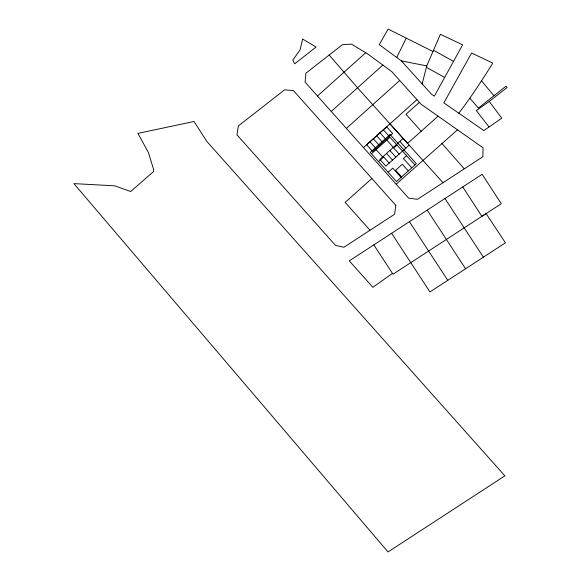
<?xml version="1.0" encoding="UTF-8"?>
<svg xmlns="http://www.w3.org/2000/svg" width="581" height="581" viewBox="0 0 581 581"><rect width="100%" height="100%" fill="white"/><g stroke="black" fill="none" stroke-linecap="round" stroke-linejoin="round"><path stroke-width="0.87" d="M422.147 83.896L426.766 65.893L440.383 34.286L462.636 44.824L434.327 96.17L431.407 94.129L401.348 60.882L379.262 44.65L388.123 29.05L433.048 51.535M396.729 57.483L406.228 38.179M458.721 113.266C470.842 97.601 481.634 80.948 492.136 64.171L492.673 63.031L471.598 53.045L443.848 102.844L483.857 130.58L501.788 118.168L489.209 101.457L476.304 110.586L488.919 126.818M399.721 80.461L346.385 128.408M382.835 65.065L331.257 111.45M403.17 138.46L379.887 159.448L385.878 166.101L409.162 145.119M378.565 161.634L383.162 157.495L376.11 149.673M396.983 145.032L393.802 147.901L386.786 140.108M388.159 172.281L392.756 168.134L401.101 177.394M406.577 155.679L403.403 158.54L411.74 167.8M317.487 96.025L365.725 52.704M363.481 147.567L305.083 82.124L305.889 73.206L342.47 44.672L351.411 44.112L367.228 53.605L391.841 71.681L421.022 104.195L483.036 147.777L482.876 156.732L417.492 199.312L408.603 198.128L363.481 147.567L416.955 99.663M419.351 102.336L406.01 114.275L421.196 131.241M371.499 153.805L389.974 137.254L414.921 164.931M438.074 116.178L407.586 143.391L357.569 87.84L329.18 55.035M371.905 178.534L345.158 202.377L370.003 230.25M396.177 184.221L457.494 129.824M489.209 101.457L507.104 87.535L506 86.177L478.417 108.088L469.826 98.124M392.487 273.404L372.864 287.319L349.297 260.862L482.157 174.307L501.272 203.72L393.025 274.21L373.801 244.899M401.348 60.882L426.766 65.893L426.403 67.323L444.523 77.382M433.564 50.3L453.296 61.252M389.974 123.826L442.998 182.703M399.844 141.459L405.836 148.111M383.322 129.824L389.321 136.477M379.996 132.824L385.995 139.476M393.192 147.458L399.183 154.11M376.67 135.816L382.668 142.476M389.866 150.457L395.857 157.11M408.298 170.908L402.299 164.249L395.646 170.248L401.638 176.9M373.343 138.815L379.342 145.468M386.539 153.457L392.531 160.109M370.017 141.815L376.016 148.467M383.213 156.456L389.205 163.108M441.909 143.478L464.299 168.831M493.959 95.742L481.569 80.897M483.385 257.165L444.966 198.528M465.563 268.756L427.195 210.111M447.762 280.332L409.409 221.695M391.609 233.293L429.947 291.931L505.426 242.829L486.101 213.59L481.889 216.35L462.759 186.944M395.814 205.333L394.637 214.2L343.93 247.252L335.52 245.422L236.961 134.828L238.326 125.954L284.574 89.844L293.499 90.651L395.814 205.333M302.65 39.08L300.014 49.988L292.817 60.126L294.625 63.816L316.108 47.054L302.65 39.08M386.648 126.825L366.691 144.814L372.69 151.467L392.647 133.477L386.648 126.825M390.062 134.501L370.22 152.382L396.496 181.533L416.337 163.653L390.062 134.501M153.471 171.656L130.645 191.519L114.74 185.826L73.896 183.618L388.021 551.95L504.867 475.854L206.727 141.306L194.061 121.494L137.922 133.376L148.438 152.578L153.471 169.093L153.471 171.656"/></g></svg>
